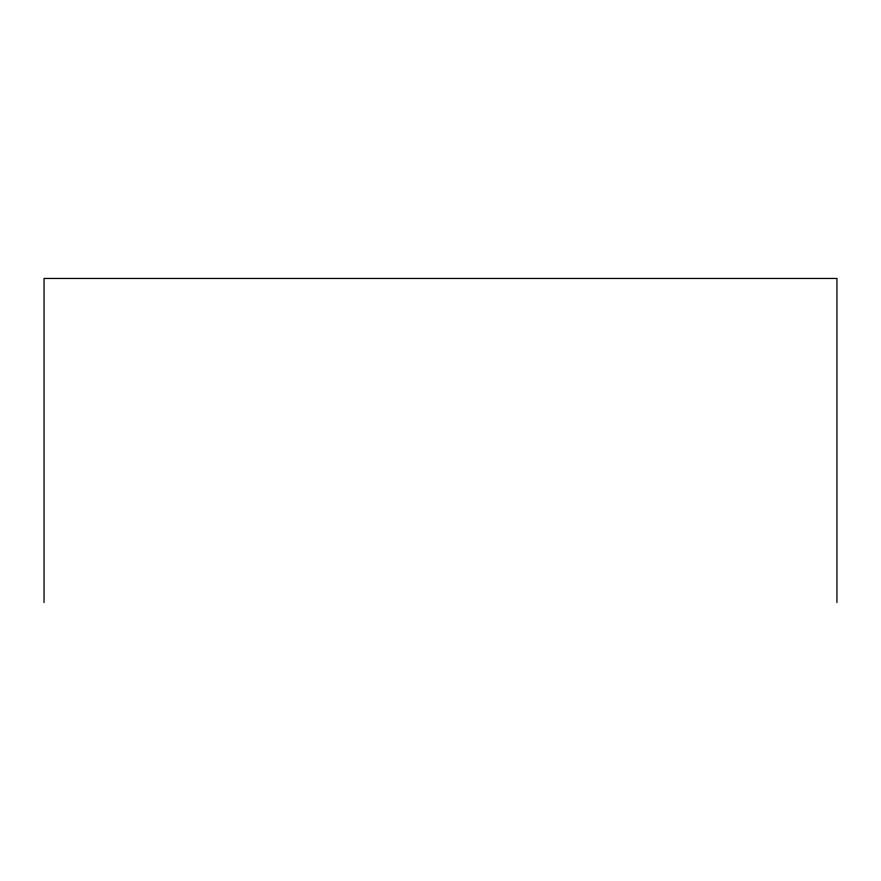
<?xml version="1.0" encoding="UTF-8"?>
<svg xmlns="http://www.w3.org/2000/svg" width="881" height="881" viewBox="0 0 881 881"><rect width="100%" height="100%" fill="white"/><g stroke="black" fill="none" stroke-linecap="round" stroke-linejoin="round"><path stroke-width="1.32" d="M836.95 602.538L836.95 278.462L44.05 278.462L44.05 602.538"/></g></svg>
